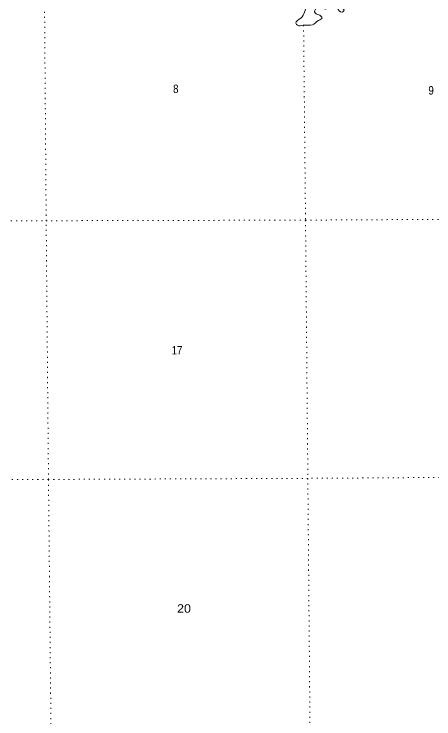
# Model space of a CAD drawing. Header units: feet. Extents: x 248627 to 501257, y -181930 to 5472.
# Drawn here: x 382378 to 391072, y -168630 to -154041 of the extents above; entities that cross this region are included whole.
import ezdxf

# ---------------------------------------------------------------- set-up
doc = ezdxf.new("R2010")
doc.units = ezdxf.units.FT
doc.header["$LTSCALE"] = 70
doc.linetypes.add('DOTTED', pattern=[1.5, 0.3, -1.2])
doc.layers.add('39', color=7, linetype='Continuous', lineweight=13)
doc.layers.add('7', color=7, linetype='DOTTED', lineweight=13)

msp = doc.modelspace()

# ---------------------------------------------------------------- linework, layer by layer
at = {"layer": '39'}
msp.add_spline([(391892.88, -152900.08), (391784.67, -152936.05), (391686.05, -152960.11), (391529.07, -152988.13), (391438.56, -152883.36), (391430.55, -152778.67), (391340.01, -152734.29), (391217.26, -152722.08), (391084.43, -152760.2), (390951.57, -152860.72), (390840.85, -152957.24), (390691.89, -153039.63), (390544.96, -153101.89), (390506.71, -153152.18), (390558.99, -153244.84), (390472.46, -153226.63), (390345.71, -153172.15), (390158.51, -153270.61), (389888.8, -153383.07), (389623.15, -153431.12), (389494.31, -153535.67), (389534.53, -153602.15), (389719.68, -153580.19), (389912.87, -153572.33), (389854.47, -153666.89), (389635.09, -153743.17), (389472.05, -153815.48), (389250.69, -153817.27), (389131.93, -153875.53), (389210.38, -153962.18), (389196.28, -153988.33), (389087.63, -153945.95), (389083.66, -153821.13), (388958.89, -153827.04), (388870.3, -153927.61), (388787.79, -153919.47), (388765.68, -153865.1), (388620.76, -153939.44), (388602.62, -153993.77), (388632.79, -154036.08), (388709.25, -154064.34), (388755.51, -154114.72), (388685.06, -154171.01), (388558.24, -154263.49), (388365.04, -154271.35), (388246.31, -154273.24), (388216.14, -154228.92), (388314.8, -154122.32), (388393.33, -154001.61), (388433.64, -153860.73), (388590.7, -153645.48), (388717.53, -153532.88), (388854.41, -153432.36), (389003.37, -153335.87), (389150.3, -153267.58), (389254.98, -153191.18), (389365.69, -153116.81), (389458.28, -153068.58), (389512.64, -153022.34), (389486.49, -152982.05), (389408.01, -152985.99), (389490.55, -152901.52), (389641.52, -152815.11), (389824.67, -152756.91), (389975.63, -152690.63), (390046.04, -152747.07), (389961.48, -152845.63), (389798.45, -152909.89), (389711.9, -152937.98), (389589.1, -153036.51), (389550.85, -153088.81), (389508.55, -153165.27), (389653.46, -153127.16), (389806.44, -153034.71), (389945.31, -152998.61), (390156.63, -152958.56), (390317.62, -152958.73), (390532.96, -152934.79), (390702.03, -152864.5), (390871.11, -152784.14), (391044.21, -152685.67), (391114.67, -152641.45), (391185.1, -152631.46), (391293.76, -152665.79), (391452.78, -152565.29), (391599.71, -152517.13), (391718.44, -152513.22), (391806.99, -152487.14), (391819.02, -152599.89), (391802.89, -152672.34), (391923.62, -152714.74), (392002.06, -152815.48), (391989.96, -152873.85), (391963.78, -152902.01)], degree=3, dxfattribs=at)
at = {"layer": '7'}
for points in [[(383204.11, -178233.28), (383178.58, -174431.91), (383144.65, -169052.72), (383090.59, -163673.51), (383042.55, -158318.46), (383002.57, -152949.33), (382952.56, -147529.86), (382866.3, -142150.62), (382818.25, -136839.86), (382805.25, -134281.13)], [(388373.17, -154273.03), (388413.64, -158305.76), (388461.67, -163650.75), (388507.69, -169023.91), (388549.67, -174405.12), (388573.55, -179774.24), (388585.53, -179991.67)], [(375595.89, -158390.25), (377693.61, -158325.14), (383042.55, -158318.46), (388413.64, -158305.76), (393766.62, -158274.93), (394413.88, -158271.19)], [(395081.89, -163609.9), (393810.63, -163613.87), (388461.67, -163650.75), (383090.59, -163673.51), (377763.77, -163684.24), (375684.36, -163749.01)]]:
    msp.add_lwpolyline(points, dxfattribs=at)

# ---------------------------------------------------------------- texts
for s, width, p in [('8', 0.85, (385671.72, -155675.13)), ('9', 0.85, (390959.71, -155706.16)), ('17', 0.85, (385640.99, -161085.57)), ('20', 1.1, (385754.07, -166431.71))]:
    msp.add_text(s, height=175, dxfattribs=dict(at, width=width)).set_placement(p)

doc.saveas('drawing.dxf')
